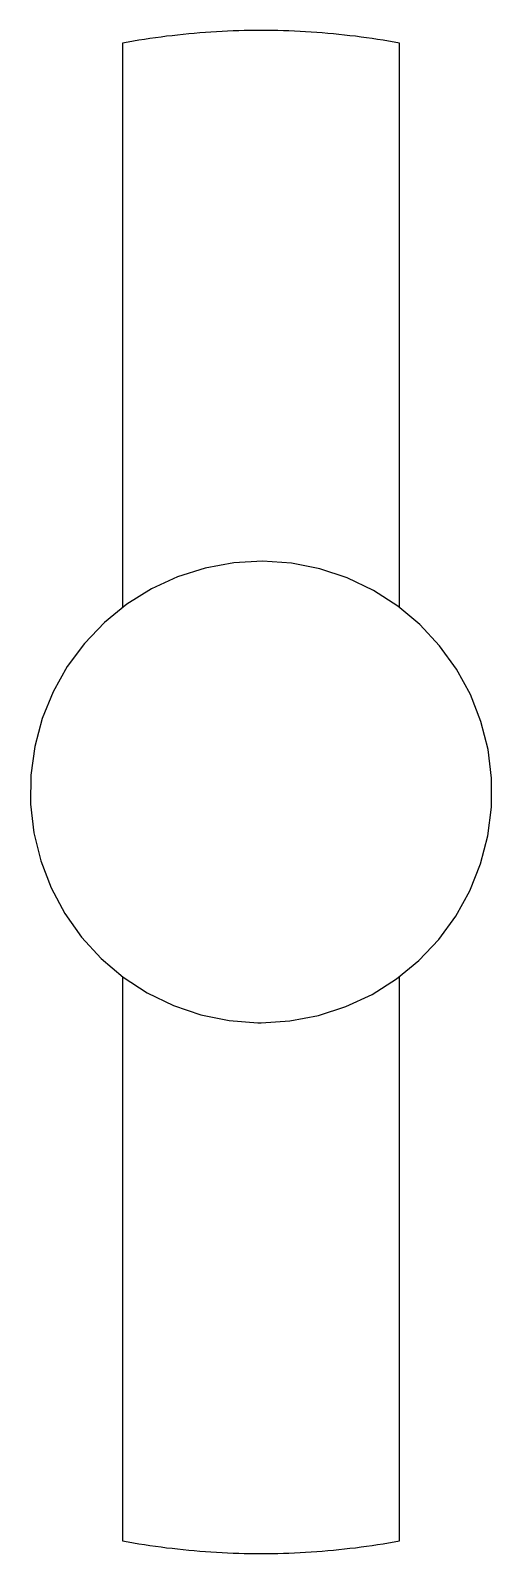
# Model space of a CAD drawing. Header units: metres. Extents: x -5 to 5, y -16.5 to 16.5.
import ezdxf

# ---------------------------------------------------------------- set-up
doc = ezdxf.new("R2010")
doc.units = ezdxf.units.M

msp = doc.modelspace()

# ---------------------------------------------------------------- linework, layer by layer
for points in [[(3, 16.225), (2.881, 16.246), (2.762, 16.267), (2.643, 16.287), (2.524, 16.306), (2.405, 16.324), (2.285, 16.341), (2.166, 16.357), (2.046, 16.373), (1.926, 16.387), (1.806, 16.401), (1.686, 16.414), (1.566, 16.425), (1.446, 16.436), (1.326, 16.447), (1.206, 16.456), (1.085, 16.464), (0.965, 16.472), (0.844, 16.478), (0.724, 16.484), (0.603, 16.489), (0.483, 16.493), (0.362, 16.496), (0.241, 16.498), (0.121, 16.5), (0, 16.5), (-0.121, 16.5), (-0.241, 16.498), (-0.362, 16.496), (-0.483, 16.493), (-0.603, 16.489), (-0.724, 16.484), (-0.844, 16.478), (-0.965, 16.472), (-1.085, 16.464), (-1.206, 16.456), (-1.326, 16.447), (-1.446, 16.436), (-1.566, 16.425), (-1.686, 16.414), (-1.806, 16.401), (-1.926, 16.387), (-2.046, 16.373), (-2.166, 16.357), (-2.285, 16.341), (-2.405, 16.324), (-2.524, 16.306), (-2.643, 16.287), (-2.762, 16.267), (-2.881, 16.246), (-3, 16.225)], [(-3, 16.225), (-3, 15.98), (-3, 15.736), (-3, 15.491), (-3, 15.247), (-3, 15.002), (-3, 14.758), (-3, 14.513), (-3, 14.269), (-3, 14.024), (-3, 13.78), (-3, 13.535), (-3, 13.291), (-3, 13.046), (-3, 12.802), (-3, 12.557), (-3, 12.313), (-3, 12.068), (-3, 11.824), (-3, 11.579), (-3, 11.335), (-3, 11.09), (-3, 10.846), (-3, 10.601), (-3, 10.357), (-3, 10.112), (-3, 9.868), (-3, 9.623), (-3, 9.379), (-3, 9.134), (-3, 8.89), (-3, 8.645), (-3, 8.401), (-3, 8.156), (-3, 7.912), (-3, 7.667), (-3, 7.423), (-3, 7.178), (-3, 6.934), (-3, 6.689), (-3, 6.445), (-3, 6.2), (-3, 5.956), (-3, 5.711), (-3, 5.467), (-3, 5.222), (-3, 4.978), (-3, 4.733), (-3, 4.489), (-3, 4.244), (-3, 4)], [(3, 4), (3, 4.244), (3, 4.489), (3, 4.733), (3, 4.978), (3, 5.222), (3, 5.467), (3, 5.711), (3, 5.956), (3, 6.2), (3, 6.445), (3, 6.689), (3, 6.934), (3, 7.178), (3, 7.423), (3, 7.667), (3, 7.912), (3, 8.156), (3, 8.401), (3, 8.645), (3, 8.89), (3, 9.134), (3, 9.379), (3, 9.623), (3, 9.868), (3, 10.112), (3, 10.357), (3, 10.601), (3, 10.846), (3, 11.09), (3, 11.335), (3, 11.579), (3, 11.824), (3, 12.068), (3, 12.313), (3, 12.557), (3, 12.802), (3, 13.046), (3, 13.291), (3, 13.535), (3, 13.78), (3, 14.024), (3, 14.269), (3, 14.513), (3, 14.758), (3, 15.002), (3, 15.247), (3, 15.491), (3, 15.736), (3, 15.98), (3, 16.225)], [(0, -5), (0.625, -4.961), (1.241, -4.844), (1.837, -4.65), (2.404, -4.384), (2.934, -4.049), (3.417, -3.65), (3.847, -3.194), (4.216, -2.688), (4.519, -2.14), (4.751, -1.558), (4.909, -0.951), (4.989, -0.33), (4.991, 0.297), (4.915, 0.919), (4.761, 1.526), (4.533, 2.11), (4.234, 2.66), (3.868, 3.169), (3.441, 3.627), (2.961, 4.029), (2.433, 4.368), (1.868, 4.638), (1.273, 4.835), (0.659, 4.956), (0.033, 5), (-0.592, 4.965), (-1.208, 4.852), (-1.806, 4.663), (-2.375, 4.4), (-2.906, 4.069), (-3.392, 3.673), (-3.825, 3.22), (-4.198, 2.716), (-4.505, 2.17), (-4.741, 1.59), (-4.902, 0.984), (-4.987, 0.363), (-4.993, -0.263), (-4.921, -0.886), (-4.772, -1.494), (-4.547, -2.079), (-4.251, -2.632), (-3.889, -3.143), (-3.465, -3.604), (-2.987, -4.009), (-2.463, -4.352), (-1.899, -4.625), (-1.306, -4.827), (-0.692, -4.952), (-0.067, -5)], [(-3, -4), (-3, -4.244), (-3, -4.489), (-3, -4.733), (-3, -4.978), (-3, -5.222), (-3, -5.467), (-3, -5.711), (-3, -5.956), (-3, -6.2), (-3, -6.445), (-3, -6.689), (-3, -6.934), (-3, -7.178), (-3, -7.423), (-3, -7.667), (-3, -7.912), (-3, -8.156), (-3, -8.401), (-3, -8.645), (-3, -8.89), (-3, -9.134), (-3, -9.379), (-3, -9.623), (-3, -9.868), (-3, -10.112), (-3, -10.357), (-3, -10.601), (-3, -10.846), (-3, -11.09), (-3, -11.335), (-3, -11.579), (-3, -11.824), (-3, -12.068), (-3, -12.313), (-3, -12.557), (-3, -12.802), (-3, -13.046), (-3, -13.291), (-3, -13.535), (-3, -13.78), (-3, -14.024), (-3, -14.269), (-3, -14.513), (-3, -14.758), (-3, -15.002), (-3, -15.247), (-3, -15.491), (-3, -15.736), (-3, -15.98), (-3, -16.225)], [(3, -16.225), (3, -15.98), (3, -15.736), (3, -15.491), (3, -15.247), (3, -15.002), (3, -14.758), (3, -14.513), (3, -14.269), (3, -14.024), (3, -13.78), (3, -13.535), (3, -13.291), (3, -13.046), (3, -12.802), (3, -12.557), (3, -12.313), (3, -12.068), (3, -11.824), (3, -11.579), (3, -11.335), (3, -11.09), (3, -10.846), (3, -10.601), (3, -10.357), (3, -10.112), (3, -9.868), (3, -9.623), (3, -9.379), (3, -9.134), (3, -8.89), (3, -8.645), (3, -8.401), (3, -8.156), (3, -7.912), (3, -7.667), (3, -7.423), (3, -7.178), (3, -6.934), (3, -6.689), (3, -6.445), (3, -6.2), (3, -5.956), (3, -5.711), (3, -5.467), (3, -5.222), (3, -4.978), (3, -4.733), (3, -4.489), (3, -4.244), (3, -4)], [(-0.067, -5), (-0.066, -5), (-0.064, -5), (-0.063, -5), (-0.062, -5), (-0.06, -5), (-0.059, -5), (-0.058, -5), (-0.056, -5), (-0.055, -5), (-0.054, -5), (-0.052, -5), (-0.051, -5), (-0.049, -5), (-0.048, -5), (-0.047, -5), (-0.045, -5), (-0.044, -5), (-0.043, -5), (-0.041, -5), (-0.04, -5), (-0.039, -5), (-0.037, -5), (-0.036, -5), (-0.035, -5), (-0.033, -5), (-0.032, -5), (-0.031, -5), (-0.029, -5), (-0.028, -5), (-0.027, -5), (-0.025, -5), (-0.024, -5), (-0.023, -5), (-0.021, -5), (-0.02, -5), (-0.019, -5), (-0.017, -5), (-0.016, -5), (-0.015, -5), (-0.013, -5), (-0.012, -5), (-0.011, -5), (-0.009, -5), (-0.008, -5), (-0.007, -5), (-0.005, -5), (-0.004, -5), (-0.003, -5), (-0.001, -5), (0, -5)], [(-3, -16.225), (-2.881, -16.246), (-2.762, -16.267), (-2.643, -16.287), (-2.524, -16.306), (-2.405, -16.324), (-2.285, -16.341), (-2.166, -16.357), (-2.046, -16.373), (-1.926, -16.387), (-1.806, -16.401), (-1.686, -16.414), (-1.566, -16.425), (-1.446, -16.436), (-1.326, -16.447), (-1.206, -16.456), (-1.085, -16.464), (-0.965, -16.472), (-0.844, -16.478), (-0.724, -16.484), (-0.603, -16.489), (-0.483, -16.493), (-0.362, -16.496), (-0.241, -16.498), (-0.121, -16.5), (0, -16.5), (0.121, -16.5), (0.241, -16.498), (0.362, -16.496), (0.483, -16.493), (0.603, -16.489), (0.724, -16.484), (0.844, -16.478), (0.965, -16.472), (1.085, -16.464), (1.206, -16.456), (1.326, -16.447), (1.446, -16.436), (1.566, -16.425), (1.686, -16.414), (1.806, -16.401), (1.926, -16.387), (2.046, -16.373), (2.166, -16.357), (2.285, -16.341), (2.405, -16.324), (2.524, -16.306), (2.643, -16.287), (2.762, -16.267), (2.881, -16.246), (3, -16.225)]]:
    msp.add_lwpolyline(points)

doc.saveas('drawing.dxf')
